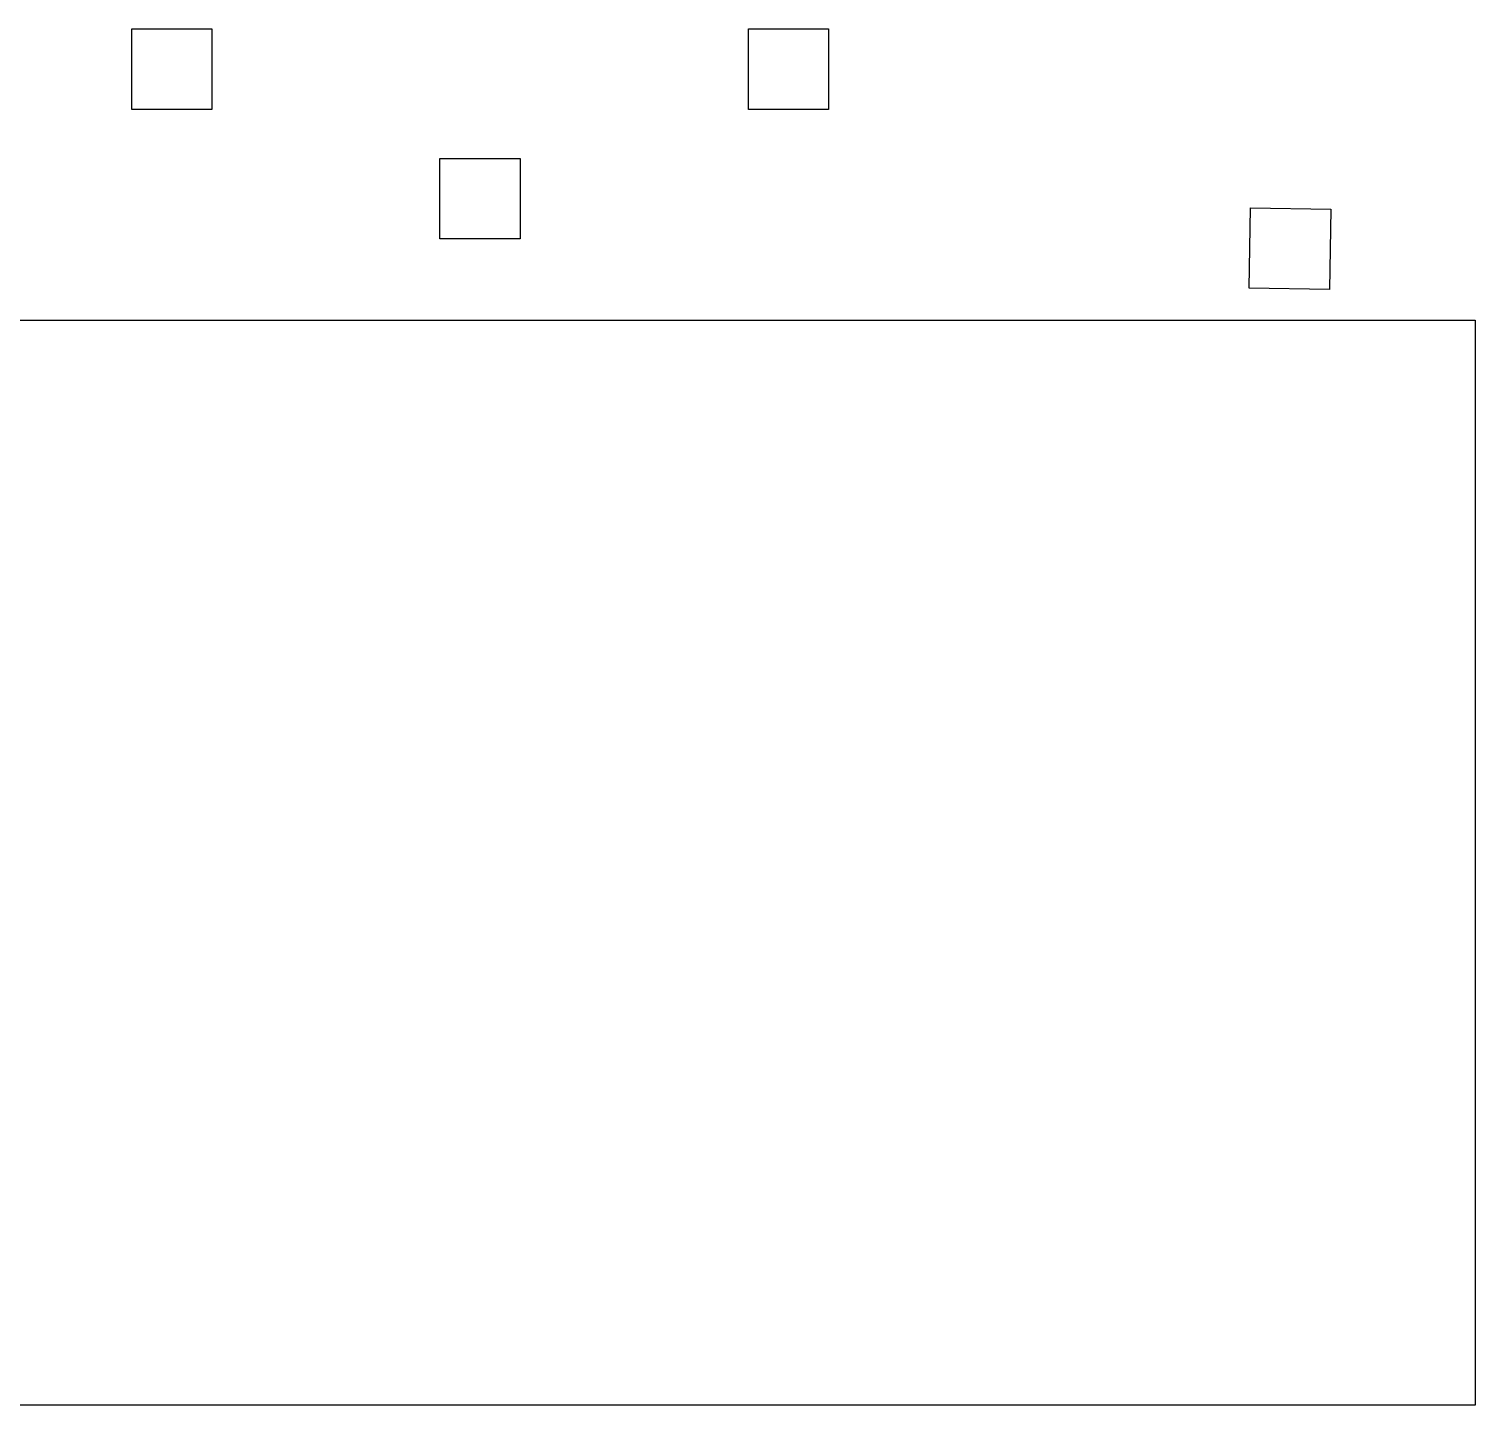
# Model space of a CAD drawing. Extents: x 6805096 to 46905100, y -25788412 to -58651.
# Drawn here: x 24495080 to 31114800, y -19944500 to -13647100 of the extents above; entities that cross this region are included whole.
import ezdxf

# ---------------------------------------------------------------- set-up
doc = ezdxf.new("R2010")
doc.units = 0

msp = doc.modelspace()

# ---------------------------------------------------------------- linework, layer by layer
at = {"layer": 'Layer 1'}
for p, q in [((24965600, -14015100), (24965600, -13647100)), ((24965600, -13647100), (25333000, -13647100)), ((24965600, -14015100), (24965600, -13647100)), ((24965600, -13647100), (25333000, -13647100)), ((25333000, -13647100), (25333000, -14015100)), ((27788300, -14015100), (27788300, -13647100)), ((27788300, -13647100), (28155800, -13647100)), ((27788300, -14015100), (27788300, -13647100)), ((27788300, -13647100), (28155800, -13647100)), ((28155800, -13647100), (28155800, -14015100)), ((25333000, -14015100), (24965600, -14015100)), ((25333000, -14015100), (24965600, -14015100)), ((28155800, -14015100), (27788300, -14015100)), ((28155800, -14015100), (27788300, -14015100)), ((26376700, -14607700), (26376700, -14239800)), ((26376700, -14239800), (26744100, -14239800)), ((26376700, -14607700), (26376700, -14239800)), ((26376700, -14239800), (26744100, -14239800)), ((26744100, -14239800), (26744100, -14607700)), ((30080300, -14833700), (30086800, -14465800)), ((30080300, -14833700), (30086800, -14465800)), ((30086800, -14465800), (30454100, -14472200)), ((30086800, -14465800), (30454100, -14472200)), ((30454100, -14472200), (30447700, -14840100)), ((26744100, -14607700), (26376700, -14607700)), ((26744100, -14607700), (26376700, -14607700)), ((30447700, -14840100), (30080300, -14833700)), ((30447700, -14840100), (30080300, -14833700)), ((17878600, -14980200), (31114800, -14980200)), ((17878600, -14980200), (31114800, -14980200)), ((31114800, -14980200), (31114800, -19944500)), ((31114800, -19944500), (17878600, -19944500)), ((31114800, -19944500), (17878600, -19944500))]:
    msp.add_line(p, q, dxfattribs=at)

doc.saveas('drawing.dxf')
